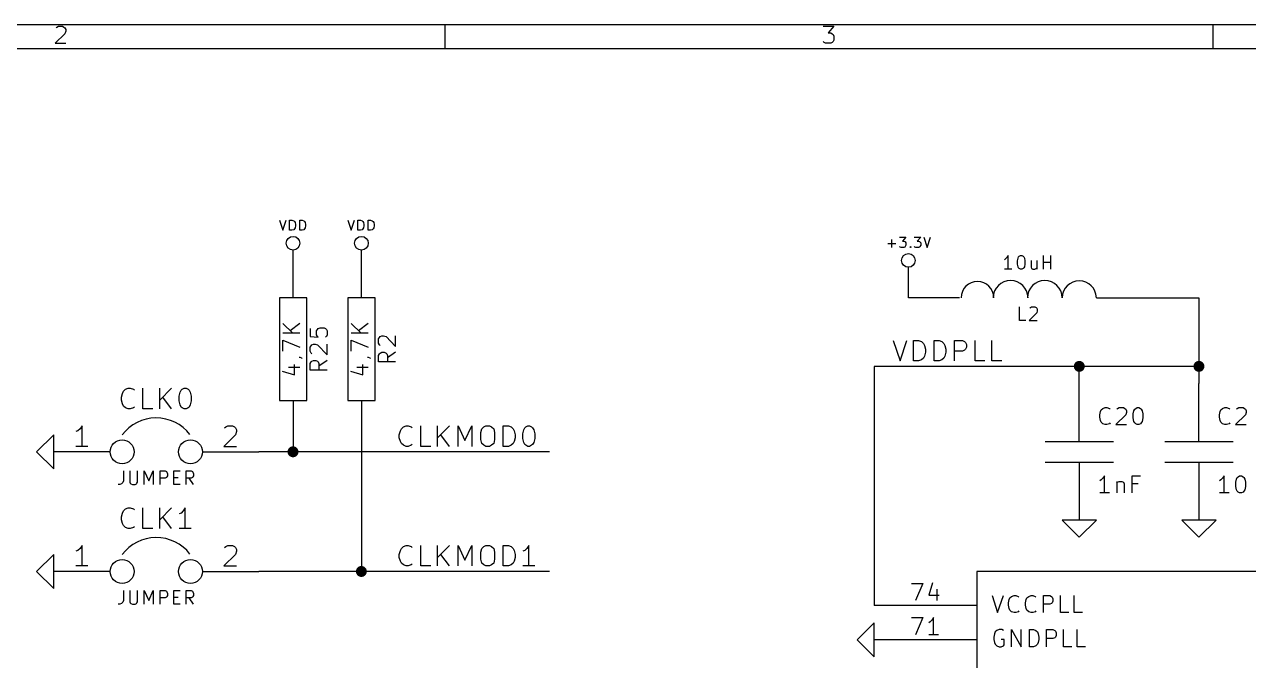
# Model space of a CAD drawing. Extents: x 4000 to 161350, y 4000 to 113000.
# Drawn here: x 36645 to 72450, y 94395 to 113000 of the extents above; entities that cross this region are included whole.
import ezdxf

# ---------------------------------------------------------------- set-up
doc = ezdxf.new("R2010")
doc.units = 0
for name, color, linetype in [('BLACK', 1, 'CONTINUOUS'), ('CYAN', 4, 'CONTINUOUS'), ('GREEN', 3, 'CONTINUOUS'), ('RED', 5, 'CONTINUOUS')]:
    doc.layers.add(name, color=color, linetype=linetype)

msp = doc.modelspace()

# ---------------------------------------------------------------- linework, layer by layer
at = {"layer": 'BLACK'}
for p, q in [((4000, 113000), (161350, 113000)), ((37570, 112900), (37590, 112920)), ((37590, 112920), (37640, 112950)), ((37640, 112950), (37760, 112950)), ((37760, 112950), (37800, 112920)), ((37800, 112920), (37830, 112900)), ((37830, 112900), (37850, 112850)), ((37850, 112800), (37830, 112730)), ((37850, 112850), (37850, 112800)), ((48940, 113000), (48940, 112300)), ((60010, 112950), (60320, 112950)), ((60320, 112950), (60150, 112760)), ((71410, 113000), (71410, 112300)), ((37830, 112730), (37540, 112450)), ((37540, 112450), (37850, 112450)), ((60040, 112470), (60010, 112500)), ((60080, 112450), (60040, 112470)), ((60230, 112450), (60080, 112450)), ((60150, 112760), (60230, 112760)), ((60230, 112760), (60270, 112730)), ((60270, 112470), (60230, 112450)), ((60270, 112730), (60300, 112710)), ((60300, 112500), (60270, 112470)), ((60300, 112710), (60320, 112660)), ((60320, 112540), (60300, 112500)), ((60320, 112660), (60320, 112540)), ((4700, 112300), (160650, 112300)), ((62060, 103760), (62260, 103160)), ((62260, 103160), (62460, 103760)), ((62650, 103160), (62650, 103760)), ((62650, 103760), (62800, 103760)), ((62800, 103760), (62880, 103730)), ((62880, 103730), (62940, 103670)), ((62940, 103670), (62970, 103610)), ((62970, 103610), (63000, 103500)), ((63000, 103500), (63000, 103410)), ((63250, 103160), (63250, 103760)), ((63250, 103760), (63400, 103760)), ((63400, 103760), (63480, 103730)), ((63480, 103730), (63540, 103670)), ((63540, 103670), (63570, 103610)), ((63570, 103610), (63600, 103500)), ((63600, 103500), (63600, 103410)), ((63850, 103160), (63850, 103760)), ((63850, 103760), (64080, 103760)), ((64080, 103760), (64140, 103730)), ((64140, 103730), (64170, 103700)), ((64170, 103500), (64140, 103470)), ((64170, 103700), (64200, 103640)), ((64200, 103560), (64170, 103500)), ((64200, 103640), (64200, 103560)), ((64450, 103160), (64450, 103760)), ((64940, 103160), (64940, 103760)), ((62800, 103160), (62650, 103160)), ((62880, 103190), (62800, 103160)), ((62940, 103240), (62880, 103190)), ((62970, 103300), (62940, 103240)), ((63000, 103410), (62970, 103300)), ((63400, 103160), (63250, 103160)), ((63480, 103190), (63400, 103160)), ((63540, 103240), (63480, 103190)), ((63570, 103300), (63540, 103240)), ((63600, 103410), (63570, 103300)), ((64080, 103440), (63850, 103440)), ((64140, 103470), (64080, 103440)), ((64740, 103160), (64450, 103160)), ((65230, 103160), (64940, 103160)), ((47610, 101000), (47640, 101110)), ((47610, 100910), (47610, 101000)), ((47640, 101110), (47670, 101170)), ((47670, 101170), (47730, 101230)), ((47730, 101230), (47810, 101260)), ((47810, 101260), (47870, 101260)), ((47870, 101260), (47960, 101230)), ((47960, 101230), (47990, 101200)), ((48240, 100660), (48240, 101260)), ((48730, 100660), (48730, 101260)), ((49080, 101260), (48730, 100910)), ((49080, 100660), (48820, 101000)), ((49330, 100660), (49330, 101260)), ((49330, 101260), (49530, 100830)), ((49530, 100830), (49730, 101260)), ((49730, 101260), (49730, 100660)), ((49990, 101060), (50020, 101170)), ((49990, 100860), (49990, 101060)), ((50020, 101170), (50080, 101230)), ((50080, 101230), (50140, 101260)), ((50140, 101260), (50250, 101260)), ((50250, 101260), (50310, 101230)), ((50310, 101230), (50370, 101170)), ((50370, 101170), (50390, 101060)), ((50390, 101060), (50390, 100860)), ((50650, 100660), (50650, 101260)), ((50650, 101260), (50800, 101260)), ((50800, 101260), (50880, 101230)), ((50880, 101230), (50940, 101170)), ((50940, 101170), (50970, 101110)), ((50970, 101110), (51000, 101000)), ((51000, 101000), (51000, 100910)), ((51220, 101030), (51250, 101140)), ((51220, 100890), (51220, 101030)), ((51250, 101140), (51280, 101200)), ((51280, 101200), (51310, 101230)), ((51310, 101230), (51370, 101260)), ((51370, 101260), (51420, 101260)), ((51420, 101260), (51480, 101230)), ((51480, 101230), (51510, 101200)), ((51510, 101200), (51540, 101140)), ((51540, 101140), (51570, 101030)), ((51570, 101030), (51570, 100890)), ((47640, 100800), (47610, 100910)), ((47670, 100740), (47640, 100800)), ((47730, 100690), (47670, 100740)), ((47810, 100660), (47730, 100690)), ((47870, 100660), (47810, 100660)), ((47960, 100690), (47870, 100660)), ((47990, 100710), (47960, 100690)), ((48530, 100660), (48240, 100660)), ((50020, 100740), (49990, 100860)), ((50080, 100690), (50020, 100740)), ((50140, 100660), (50080, 100690)), ((50250, 100660), (50140, 100660)), ((50310, 100690), (50250, 100660)), ((50370, 100740), (50310, 100690)), ((50390, 100860), (50370, 100740)), ((50800, 100660), (50650, 100660)), ((50880, 100690), (50800, 100660)), ((50940, 100740), (50880, 100690)), ((50970, 100800), (50940, 100740)), ((51000, 100910), (50970, 100800)), ((51250, 100770), (51220, 100890)), ((51280, 100710), (51250, 100770)), ((51310, 100690), (51280, 100710)), ((51370, 100660), (51310, 100690)), ((51420, 100660), (51370, 100660)), ((51480, 100690), (51420, 100660)), ((51510, 100710), (51480, 100690)), ((51540, 100770), (51510, 100710)), ((51570, 100890), (51540, 100770)), ((47730, 97730), (47810, 97760)), ((47810, 97760), (47870, 97760)), ((47870, 97760), (47960, 97730)), ((48240, 97160), (48240, 97760)), ((48730, 97160), (48730, 97760)), ((49080, 97760), (48730, 97410)), ((49330, 97160), (49330, 97760)), ((49330, 97760), (49530, 97330)), ((49530, 97330), (49730, 97760)), ((49730, 97760), (49730, 97160)), ((50080, 97730), (50140, 97760)), ((50140, 97760), (50250, 97760)), ((50250, 97760), (50310, 97730)), ((50650, 97160), (50650, 97760)), ((50650, 97760), (50800, 97760)), ((50800, 97760), (50880, 97730)), ((51400, 97760), (51340, 97670)), ((51400, 97160), (51400, 97760)), ((47610, 97500), (47640, 97610)), ((47610, 97410), (47610, 97500)), ((47640, 97300), (47610, 97410)), ((47640, 97610), (47670, 97670)), ((47670, 97670), (47730, 97730)), ((47960, 97730), (47990, 97700)), ((49080, 97160), (48820, 97500)), ((49990, 97560), (50020, 97670)), ((49990, 97360), (49990, 97560)), ((50020, 97670), (50080, 97730)), ((50310, 97730), (50370, 97670)), ((50370, 97670), (50390, 97560)), ((50390, 97560), (50390, 97360)), ((50880, 97730), (50940, 97670)), ((50940, 97670), (50970, 97610)), ((50970, 97610), (51000, 97500)), ((51000, 97410), (50970, 97300)), ((51000, 97500), (51000, 97410)), ((51280, 97610), (51220, 97590)), ((51340, 97670), (51280, 97610)), ((47670, 97240), (47640, 97300)), ((47730, 97190), (47670, 97240)), ((47810, 97160), (47730, 97190)), ((47870, 97160), (47810, 97160)), ((47960, 97190), (47870, 97160)), ((47990, 97210), (47960, 97190)), ((48530, 97160), (48240, 97160)), ((50020, 97240), (49990, 97360)), ((50080, 97190), (50020, 97240)), ((50140, 97160), (50080, 97190)), ((50250, 97160), (50140, 97160)), ((50310, 97190), (50250, 97160)), ((50370, 97240), (50310, 97190)), ((50390, 97360), (50370, 97240)), ((50800, 97160), (50650, 97160)), ((50880, 97190), (50800, 97160)), ((50940, 97240), (50880, 97190)), ((50970, 97300), (50940, 97240)), ((51570, 97160), (51220, 97160))]:
    msp.add_line(p, q, dxfattribs=at)
at = {"layer": 'CYAN'}
for p, q in [((44100, 107280), (44200, 106980)), ((44200, 106980), (44300, 107280)), ((44400, 106980), (44400, 107280)), ((44400, 107280), (44470, 107280)), ((44470, 107280), (44520, 107260)), ((44520, 107260), (44540, 107240)), ((44540, 107240), (44560, 107210)), ((44560, 107210), (44570, 107150)), ((44570, 107110), (44560, 107050)), ((44570, 107150), (44570, 107110)), ((44700, 106980), (44700, 107280)), ((44700, 107280), (44770, 107280)), ((44770, 107280), (44820, 107260)), ((44820, 107260), (44840, 107240)), ((44840, 107240), (44860, 107210)), ((44860, 107210), (44870, 107150)), ((44870, 107110), (44860, 107050)), ((44870, 107150), (44870, 107110)), ((46100, 107280), (46200, 106980)), ((46200, 106980), (46300, 107280)), ((46400, 106980), (46400, 107280)), ((46400, 107280), (46470, 107280)), ((46470, 107280), (46520, 107260)), ((46520, 107260), (46540, 107240)), ((46540, 107240), (46560, 107210)), ((46560, 107210), (46570, 107150)), ((46570, 107110), (46560, 107050)), ((46570, 107150), (46570, 107110)), ((46700, 106980), (46700, 107280)), ((46700, 107280), (46770, 107280)), ((46770, 107280), (46820, 107260)), ((46820, 107260), (46840, 107240)), ((46840, 107240), (46860, 107210)), ((46860, 107210), (46870, 107150)), ((46870, 107110), (46860, 107050)), ((46870, 107150), (46870, 107110)), ((44470, 106980), (44400, 106980)), ((44520, 106990), (44470, 106980)), ((44540, 107020), (44520, 106990)), ((44560, 107050), (44540, 107020)), ((44770, 106980), (44700, 106980)), ((44820, 106990), (44770, 106980)), ((44840, 107020), (44820, 106990)), ((44860, 107050), (44840, 107020)), ((46470, 106980), (46400, 106980)), ((46520, 106990), (46470, 106980)), ((46540, 107020), (46520, 106990)), ((46560, 107050), (46540, 107020)), ((46770, 106980), (46700, 106980)), ((46820, 106990), (46770, 106980)), ((46840, 107020), (46820, 106990)), ((46860, 107050), (46840, 107020)), ((62020, 106480), (62020, 106710)), ((62240, 106780), (62430, 106780)), ((62430, 106780), (62330, 106660)), ((62670, 106780), (62860, 106780)), ((62860, 106780), (62760, 106660)), ((62950, 106780), (63050, 106480)), ((63050, 106480), (63150, 106780)), ((61900, 106590), (62130, 106590)), ((62260, 106490), (62240, 106510)), ((62290, 106480), (62260, 106490)), ((62370, 106480), (62290, 106480)), ((62330, 106660), (62370, 106660)), ((62370, 106660), (62400, 106650)), ((62400, 106490), (62370, 106480)), ((62400, 106650), (62410, 106640)), ((62410, 106510), (62400, 106490)), ((62410, 106640), (62430, 106610)), ((62430, 106540), (62410, 106510)), ((62430, 106610), (62430, 106540)), ((62550, 106490), (62560, 106510)), ((62560, 106480), (62550, 106490)), ((62560, 106510), (62580, 106490)), ((62560, 106510), (62560, 106480)), ((62580, 106490), (62560, 106480)), ((62690, 106490), (62670, 106510)), ((62720, 106480), (62690, 106490)), ((62800, 106480), (62720, 106480)), ((62760, 106660), (62800, 106660)), ((62800, 106660), (62830, 106650)), ((62830, 106490), (62800, 106480)), ((62830, 106650), (62840, 106640)), ((62840, 106510), (62830, 106490)), ((62840, 106640), (62860, 106610)), ((62860, 106540), (62840, 106510)), ((62860, 106610), (62860, 106540)), ((65340, 106140), (65310, 106120)), ((65380, 106180), (65340, 106140)), ((65420, 106240), (65380, 106180)), ((65420, 105840), (65420, 106240)), ((65690, 106090), (65710, 106160)), ((65690, 105990), (65690, 106090)), ((65710, 105910), (65690, 105990)), ((65710, 106160), (65720, 106200)), ((65720, 106200), (65740, 106220)), ((65740, 106220), (65780, 106240)), ((65780, 106240), (65820, 106240)), ((65820, 106240), (65860, 106220)), ((65860, 106220), (65880, 106200)), ((65880, 106200), (65900, 106160)), ((65900, 106160), (65910, 106090)), ((65910, 105990), (65900, 105910)), ((65910, 106090), (65910, 105990)), ((66090, 106100), (66090, 105900)), ((66260, 106100), (66260, 105840)), ((66450, 105840), (66450, 106240)), ((66450, 106050), (66670, 106050)), ((66670, 105840), (66670, 106240)), ((65530, 105840), (65310, 105840)), ((65720, 105880), (65710, 105910)), ((65740, 105860), (65720, 105880)), ((65780, 105840), (65740, 105860)), ((65820, 105840), (65780, 105840)), ((65860, 105860), (65820, 105840)), ((65880, 105880), (65860, 105860)), ((65900, 105910), (65880, 105880)), ((66090, 105900), (66100, 105860)), ((66100, 105860), (66140, 105840)), ((66140, 105840), (66200, 105840)), ((66200, 105840), (66240, 105860)), ((66240, 105860), (66260, 105880)), ((65750, 104340), (65750, 104740)), ((66260, 104570), (66030, 104340)), ((66050, 104700), (66070, 104720)), ((66070, 104720), (66100, 104740)), ((66100, 104740), (66200, 104740)), ((66200, 104740), (66240, 104720)), ((66240, 104720), (66260, 104700)), ((66260, 104700), (66270, 104660)), ((66270, 104620), (66260, 104570)), ((66270, 104660), (66270, 104620)), ((44200, 104250), (44490, 103970)), ((44700, 104250), (44420, 104040)), ((46200, 104250), (46490, 103970)), ((46700, 104250), (46420, 104040)), ((65940, 104340), (65750, 104340)), ((66030, 104340), (66270, 104340)), ((44700, 103970), (44200, 103970)), ((45000, 104110), (45000, 103870)), ((45000, 103870), (45240, 103850)), ((45190, 104040), (45220, 104080)), ((45190, 103920), (45190, 104040)), ((45220, 103870), (45190, 103920)), ((45220, 104080), (45240, 104110)), ((45240, 103850), (45220, 103870)), ((45240, 104110), (45290, 104130)), ((45290, 104130), (45410, 104130)), ((45410, 104130), (45450, 104110)), ((45450, 104110), (45480, 104080)), ((45480, 103870), (45450, 103850)), ((45480, 104080), (45500, 104040)), ((45500, 103920), (45480, 103870)), ((45500, 104040), (45500, 103920)), ((46700, 103970), (46200, 103970)), ((47000, 103800), (47030, 103840)), ((47030, 103840), (47050, 103870)), ((47050, 103870), (47100, 103890)), ((47100, 103890), (47150, 103890)), ((47150, 103890), (47220, 103870)), ((47220, 103870), (47500, 103580)), ((47500, 103580), (47500, 103890)), ((44200, 103440), (44200, 103770)), ((44200, 103770), (44700, 103560)), ((45000, 103560), (45030, 103600)), ((45000, 103440), (45000, 103560)), ((45030, 103600), (45050, 103630)), ((45050, 103630), (45100, 103650)), ((45100, 103650), (45150, 103650)), ((45150, 103650), (45220, 103630)), ((45220, 103630), (45500, 103340)), ((45500, 103340), (45500, 103650)), ((46200, 103440), (46200, 103770)), ((46200, 103770), (46700, 103560)), ((47000, 103680), (47000, 103800)), ((47030, 103630), (47000, 103680)), ((47050, 103610), (47030, 103630)), ((44680, 103270), (44700, 103270)), ((44700, 103270), (44750, 103250)), ((44750, 103250), (44770, 103230)), ((45030, 103390), (45000, 103440)), ((45000, 103080), (45030, 103130)), ((45050, 103370), (45030, 103390)), ((45030, 103130), (45050, 103150)), ((45050, 103150), (45100, 103170)), ((45100, 103170), (45170, 103170)), ((45170, 103170), (45220, 103150)), ((45220, 103150), (45240, 103130)), ((45240, 103130), (45260, 103080)), ((45500, 103170), (45260, 103010)), ((46680, 103270), (46700, 103270)), ((46700, 103270), (46750, 103250)), ((46750, 103250), (46770, 103230)), ((47000, 103320), (47030, 103370)), ((47000, 103130), (47000, 103320)), ((47500, 103130), (47000, 103130)), ((47030, 103370), (47050, 103390)), ((47050, 103390), (47100, 103410)), ((47100, 103410), (47170, 103410)), ((47170, 103410), (47220, 103390)), ((47220, 103390), (47240, 103370)), ((47240, 103370), (47260, 103320)), ((47500, 103410), (47260, 103250)), ((47260, 103320), (47260, 103130)), ((44180, 102860), (44540, 102750)), ((44370, 102980), (44700, 102980)), ((44540, 102750), (44540, 103050)), ((45000, 102890), (45000, 103080)), ((45500, 102890), (45000, 102890)), ((45260, 103080), (45260, 102890)), ((46180, 102860), (46540, 102750)), ((46370, 102980), (46700, 102980)), ((46540, 102750), (46540, 103050)), ((39480, 102100), (39510, 102210)), ((39480, 102010), (39480, 102100)), ((39510, 102210), (39540, 102270)), ((39540, 102270), (39600, 102330)), ((39600, 102330), (39680, 102360)), ((39680, 102360), (39740, 102360)), ((39740, 102360), (39830, 102330)), ((39830, 102330), (39860, 102300)), ((40110, 101760), (40110, 102360)), ((40600, 101760), (40600, 102360)), ((40950, 102360), (40600, 102010)), ((40950, 101760), (40690, 102100)), ((41170, 102130), (41200, 102240)), ((41170, 101990), (41170, 102130)), ((41200, 102240), (41230, 102300)), ((41230, 102300), (41260, 102330)), ((41260, 102330), (41320, 102360)), ((41320, 102360), (41370, 102360)), ((41370, 102360), (41430, 102330)), ((41430, 102330), (41460, 102300)), ((41460, 102300), (41490, 102240)), ((41490, 102240), (41520, 102130)), ((41520, 102130), (41520, 101990)), ((39510, 101900), (39480, 102010)), ((39540, 101840), (39510, 101900)), ((39600, 101790), (39540, 101840)), ((39680, 101760), (39600, 101790)), ((39740, 101760), (39680, 101760)), ((39830, 101790), (39740, 101760)), ((39860, 101810), (39830, 101790)), ((40400, 101760), (40110, 101760)), ((41200, 101870), (41170, 101990)), ((41230, 101810), (41200, 101870)), ((41260, 101790), (41230, 101810)), ((41320, 101760), (41260, 101790)), ((41370, 101760), (41320, 101760)), ((41430, 101790), (41370, 101760)), ((41460, 101810), (41430, 101790)), ((41490, 101870), (41460, 101810)), ((41520, 101990), (41490, 101870)), ((68120, 101680), (68140, 101730)), ((68140, 101730), (68190, 101770)), ((68190, 101770), (68260, 101800)), ((68260, 101800), (68310, 101800)), ((68310, 101800), (68380, 101770)), ((68380, 101770), (68400, 101750)), ((68600, 101750), (68620, 101770)), ((68620, 101770), (68670, 101800)), ((68670, 101800), (68790, 101800)), ((68790, 101800), (68830, 101770)), ((68830, 101770), (68860, 101750)), ((68860, 101750), (68880, 101700)), ((68880, 101700), (68880, 101650)), ((69080, 101610), (69100, 101700)), ((69100, 101700), (69120, 101750)), ((69120, 101750), (69150, 101770)), ((69150, 101770), (69190, 101800)), ((69190, 101800), (69240, 101800)), ((69240, 101800), (69290, 101770)), ((69290, 101770), (69310, 101750)), ((69310, 101750), (69340, 101700)), ((69340, 101700), (69360, 101610)), ((71620, 101680), (71640, 101730)), ((71640, 101730), (71690, 101770)), ((71690, 101770), (71760, 101800)), ((71760, 101800), (71810, 101800)), ((71810, 101800), (71880, 101770)), ((71880, 101770), (71900, 101750)), ((72100, 101750), (72120, 101770)), ((72120, 101770), (72170, 101800)), ((72170, 101800), (72290, 101800)), ((72290, 101800), (72330, 101770)), ((72330, 101770), (72360, 101750)), ((72360, 101750), (72380, 101700)), ((72380, 101700), (72380, 101650)), ((68100, 101580), (68120, 101680)), ((68100, 101510), (68100, 101580)), ((68120, 101420), (68100, 101510)), ((68140, 101370), (68120, 101420)), ((68190, 101320), (68140, 101370)), ((68400, 101350), (68380, 101320)), ((68860, 101580), (68570, 101300)), ((68880, 101650), (68860, 101580)), ((69080, 101490), (69080, 101610)), ((69100, 101390), (69080, 101490)), ((69120, 101350), (69100, 101390)), ((69150, 101320), (69120, 101350)), ((69310, 101350), (69290, 101320)), ((69340, 101390), (69310, 101350)), ((69360, 101490), (69340, 101390)), ((69360, 101610), (69360, 101490)), ((71600, 101580), (71620, 101680)), ((71600, 101510), (71600, 101580)), ((71620, 101420), (71600, 101510)), ((71640, 101370), (71620, 101420)), ((71690, 101320), (71640, 101370)), ((71900, 101350), (71880, 101320)), ((72360, 101580), (72070, 101300)), ((72380, 101650), (72360, 101580)), ((68260, 101300), (68190, 101320)), ((68310, 101300), (68260, 101300)), ((68380, 101320), (68310, 101300)), ((68570, 101300), (68880, 101300)), ((69190, 101300), (69150, 101320)), ((69240, 101300), (69190, 101300)), ((69290, 101320), (69240, 101300)), ((71760, 101300), (71690, 101320)), ((71810, 101300), (71760, 101300)), ((71880, 101320), (71810, 101300)), ((72070, 101300), (72380, 101300)), ((39540, 99940), (39540, 99650)), ((39730, 99940), (39730, 99610)), ((39950, 99610), (39950, 99940)), ((40150, 99540), (40150, 99940)), ((40150, 99940), (40280, 99650)), ((40280, 99650), (40410, 99940)), ((40410, 99940), (40410, 99540)), ((40610, 99540), (40610, 99940)), ((40610, 99940), (40760, 99940)), ((40760, 99940), (40800, 99920)), ((40800, 99920), (40810, 99900)), ((40810, 99900), (40830, 99860)), ((41010, 99540), (41010, 99940)), ((41010, 99940), (41200, 99940)), ((41370, 99540), (41370, 99940)), ((41370, 99940), (41520, 99940)), ((41520, 99940), (41560, 99920)), ((41560, 99920), (41570, 99900)), ((41570, 99900), (41590, 99860)), ((39430, 99540), (39390, 99540)), ((39480, 99560), (39430, 99540)), ((39520, 99600), (39480, 99560)), ((39540, 99650), (39520, 99600)), ((39730, 99610), (39740, 99580)), ((39740, 99580), (39760, 99560)), ((39760, 99560), (39800, 99540)), ((39800, 99540), (39880, 99540)), ((39880, 99540), (39920, 99560)), ((39920, 99560), (39930, 99580)), ((39930, 99580), (39950, 99610)), ((40760, 99730), (40610, 99730)), ((40800, 99750), (40760, 99730)), ((40810, 99770), (40800, 99750)), ((40830, 99800), (40810, 99770)), ((40830, 99860), (40830, 99800)), ((41010, 99750), (41140, 99750)), ((41200, 99540), (41010, 99540)), ((41520, 99730), (41370, 99730)), ((41590, 99540), (41460, 99730)), ((41560, 99750), (41520, 99730)), ((41570, 99770), (41560, 99750)), ((41590, 99800), (41570, 99770)), ((41590, 99860), (41590, 99800)), ((68140, 99680), (68100, 99650)), ((68190, 99730), (68140, 99680)), ((68240, 99800), (68190, 99730)), ((68240, 99300), (68240, 99800)), ((68600, 99630), (68600, 99300)), ((68600, 99580), (68620, 99610)), ((68620, 99610), (68670, 99630)), ((68670, 99630), (68740, 99630)), ((68740, 99630), (68790, 99610)), ((68790, 99610), (68810, 99560)), ((68810, 99560), (68810, 99300)), ((69050, 99300), (69050, 99800)), ((69050, 99800), (69290, 99800)), ((69220, 99560), (69050, 99560)), ((71640, 99680), (71600, 99650)), ((71690, 99730), (71640, 99680)), ((71740, 99800), (71690, 99730)), ((71740, 99300), (71740, 99800)), ((72080, 99610), (72100, 99700)), ((72080, 99490), (72080, 99610)), ((72100, 99700), (72120, 99750)), ((72120, 99750), (72150, 99770)), ((72150, 99770), (72190, 99800)), ((72190, 99800), (72240, 99800)), ((72240, 99800), (72290, 99770)), ((72290, 99770), (72310, 99750)), ((72310, 99750), (72340, 99700)), ((72340, 99700), (72360, 99610)), ((72360, 99610), (72360, 99490)), ((68380, 99300), (68100, 99300)), ((71880, 99300), (71600, 99300)), ((72100, 99390), (72080, 99490)), ((72120, 99350), (72100, 99390)), ((72150, 99320), (72120, 99350)), ((72190, 99300), (72150, 99320)), ((72240, 99300), (72190, 99300)), ((72290, 99320), (72240, 99300)), ((72310, 99350), (72290, 99320)), ((72340, 99390), (72310, 99350)), ((72360, 99490), (72340, 99390)), ((39540, 98770), (39600, 98830)), ((39600, 98830), (39680, 98860)), ((39680, 98860), (39740, 98860)), ((39740, 98860), (39830, 98830)), ((39830, 98830), (39860, 98800)), ((40110, 98260), (40110, 98860)), ((40600, 98260), (40600, 98860)), ((40950, 98860), (40600, 98510)), ((41350, 98860), (41290, 98770)), ((41350, 98260), (41350, 98860)), ((39480, 98600), (39510, 98710)), ((39480, 98510), (39480, 98600)), ((39510, 98400), (39480, 98510)), ((39510, 98710), (39540, 98770)), ((40950, 98260), (40690, 98600)), ((41230, 98710), (41170, 98690)), ((41290, 98770), (41230, 98710)), ((39540, 98340), (39510, 98400)), ((39600, 98290), (39540, 98340)), ((39680, 98260), (39600, 98290)), ((39740, 98260), (39680, 98260)), ((39830, 98290), (39740, 98260)), ((39860, 98310), (39830, 98290)), ((40400, 98260), (40110, 98260)), ((41520, 98260), (41170, 98260)), ((39540, 96440), (39540, 96150)), ((39730, 96440), (39730, 96110)), ((39950, 96110), (39950, 96440)), ((40150, 96040), (40150, 96440)), ((40150, 96440), (40280, 96150)), ((40280, 96150), (40410, 96440)), ((40410, 96440), (40410, 96040)), ((40610, 96040), (40610, 96440)), ((40610, 96440), (40760, 96440)), ((40760, 96440), (40800, 96420)), ((40800, 96420), (40810, 96400)), ((40810, 96400), (40830, 96360)), ((40830, 96360), (40830, 96300)), ((41010, 96040), (41010, 96440)), ((41010, 96440), (41200, 96440)), ((41370, 96040), (41370, 96440)), ((41370, 96440), (41520, 96440)), ((41520, 96440), (41560, 96420)), ((41560, 96420), (41570, 96400)), ((41570, 96400), (41590, 96360)), ((41590, 96360), (41590, 96300)), ((39430, 96040), (39390, 96040)), ((39480, 96060), (39430, 96040)), ((39520, 96100), (39480, 96060)), ((39540, 96150), (39520, 96100)), ((39730, 96110), (39740, 96080)), ((39740, 96080), (39760, 96060)), ((39760, 96060), (39800, 96040)), ((39800, 96040), (39880, 96040)), ((39880, 96040), (39920, 96060)), ((39920, 96060), (39930, 96080)), ((39930, 96080), (39950, 96110)), ((40760, 96230), (40610, 96230)), ((40800, 96250), (40760, 96230)), ((40810, 96270), (40800, 96250)), ((40830, 96300), (40810, 96270)), ((41010, 96250), (41140, 96250)), ((41200, 96040), (41010, 96040)), ((41520, 96230), (41370, 96230)), ((41590, 96040), (41460, 96230)), ((41560, 96250), (41520, 96230)), ((41570, 96270), (41560, 96250)), ((41590, 96300), (41570, 96270)), ((64950, 96300), (65110, 95800)), ((65110, 95800), (65280, 96300)), ((65430, 96080), (65450, 96180)), ((65430, 96010), (65430, 96080)), ((65450, 95920), (65430, 96010)), ((65450, 96180), (65470, 96230)), ((65470, 96230), (65520, 96270)), ((65520, 96270), (65590, 96300)), ((65590, 96300), (65640, 96300)), ((65640, 96300), (65710, 96270)), ((65710, 96270), (65730, 96250)), ((65930, 96080), (65950, 96180)), ((65930, 96010), (65930, 96080)), ((65950, 95920), (65930, 96010)), ((65950, 96180), (65970, 96230)), ((65970, 96230), (66020, 96270)), ((66020, 96270), (66090, 96300)), ((66090, 96300), (66140, 96300)), ((66140, 96300), (66210, 96270)), ((66210, 96270), (66230, 96250)), ((66450, 95800), (66450, 96300)), ((66450, 96300), (66640, 96300)), ((66640, 96040), (66450, 96040)), ((66640, 96300), (66690, 96270)), ((66690, 96060), (66640, 96040)), ((66690, 96270), (66710, 96250)), ((66710, 96080), (66690, 96060)), ((66710, 96250), (66730, 96200)), ((66730, 96130), (66710, 96080)), ((66730, 96200), (66730, 96130)), ((66950, 95800), (66950, 96300)), ((67350, 95800), (67350, 96300)), ((65470, 95870), (65450, 95920)), ((65520, 95820), (65470, 95870)), ((65590, 95800), (65520, 95820)), ((65640, 95800), (65590, 95800)), ((65710, 95820), (65640, 95800)), ((65730, 95850), (65710, 95820)), ((65970, 95870), (65950, 95920)), ((66020, 95820), (65970, 95870)), ((66090, 95800), (66020, 95820)), ((66140, 95800), (66090, 95800)), ((66210, 95820), (66140, 95800)), ((66230, 95850), (66210, 95820)), ((67190, 95800), (66950, 95800)), ((67590, 95800), (67350, 95800)), ((65090, 95270), (65040, 95230)), ((65160, 95300), (65090, 95270)), ((65230, 95300), (65160, 95300)), ((65280, 95270), (65230, 95300)), ((65520, 94800), (65520, 95300)), ((65520, 95300), (65800, 94800)), ((65800, 94800), (65800, 95300)), ((66040, 94800), (66040, 95300)), ((66040, 95300), (66160, 95300)), ((66160, 95300), (66230, 95270)), ((66230, 95270), (66280, 95230)), ((66540, 94800), (66540, 95300)), ((66540, 95300), (66730, 95300)), ((66730, 95300), (66780, 95270)), ((66780, 95270), (66800, 95250)), ((66800, 95250), (66820, 95200)), ((67040, 94800), (67040, 95300)), ((67440, 94800), (67440, 95300)), ((65020, 95180), (65000, 95080)), ((65000, 95080), (65000, 95010)), ((65000, 95010), (65020, 94920)), ((65040, 95230), (65020, 95180)), ((65020, 94920), (65040, 94870)), ((65300, 95010), (65210, 95010)), ((65300, 94850), (65300, 95010)), ((66280, 95230), (66300, 95180)), ((66300, 94920), (66280, 94870)), ((66300, 95180), (66320, 95080)), ((66320, 95010), (66300, 94920)), ((66320, 95080), (66320, 95010)), ((66730, 95040), (66540, 95040)), ((66780, 95060), (66730, 95040)), ((66800, 95080), (66780, 95060)), ((66820, 95130), (66800, 95080)), ((66820, 95200), (66820, 95130)), ((65040, 94870), (65090, 94820)), ((65090, 94820), (65160, 94800)), ((65160, 94800), (65210, 94800)), ((65210, 94800), (65280, 94820)), ((65280, 94820), (65300, 94850)), ((66160, 94800), (66040, 94800)), ((66230, 94820), (66160, 94800)), ((66280, 94870), (66230, 94820)), ((67280, 94800), (67040, 94800)), ((67680, 94800), (67440, 94800))]:
    msp.add_line(p, q, dxfattribs=at)
at = {"layer": 'GREEN'}
for p, q in [((62500, 105000), (62500, 105500)), ((63000, 105000), (62500, 105000)), ((69000, 105000), (71000, 105000)), ((71000, 105000), (71000, 102500)), ((71000, 103000), (61500, 103000)), ((61500, 103000), (61500, 96000)), ((67500, 102500), (67500, 103000)), ((44500, 101000), (44500, 100500)), ((46500, 101000), (46500, 97000)), ((52000, 100500), (43500, 100500)), ((52000, 97000), (43500, 97000))]:
    msp.add_line(p, q, dxfattribs=at)
at = {"layer": 'GREEN', "const_width": 160}
for points in [[(67420, 103000, 1), (67580, 103000, 1)], [(70920, 103000, 1), (71080, 103000, 1)], [(44420, 100500, 1), (44580, 100500, 1)], [(46420, 97000, 1), (46580, 97000, 1)]]:
    msp.add_lwpolyline(points, format="xyb", close=True, dxfattribs=at)
at = {"layer": 'RED'}
for p, q in [((44500, 106000), (44500, 106400)), ((46500, 106000), (46500, 106400)), ((44500, 105000), (44500, 106000)), ((46500, 105000), (46500, 106000)), ((62500, 105500), (62500, 105900)), ((44100, 105000), (44100, 102000)), ((44900, 105000), (44100, 105000)), ((44900, 102000), (44900, 105000)), ((46100, 105000), (46100, 102000)), ((46900, 105000), (46100, 105000)), ((46900, 102000), (46900, 105000)), ((64000, 105000), (63000, 105000)), ((68000, 105000), (69000, 105000)), ((67500, 100800), (67500, 102500)), ((71000, 100800), (71000, 102500)), ((44100, 102000), (44900, 102000)), ((44500, 102000), (44500, 101000)), ((46100, 102000), (46900, 102000)), ((46500, 102000), (46500, 101000)), ((37500, 101000), (37000, 100500)), ((37500, 100000), (37500, 101000)), ((38210, 101110), (38150, 101090)), ((38270, 101170), (38210, 101110)), ((38330, 101260), (38270, 101170)), ((38330, 100660), (38330, 101260)), ((42820, 101000), (42480, 100660)), ((42500, 101200), (42530, 101230)), ((42530, 101230), (42590, 101260)), ((42590, 101260), (42730, 101260)), ((42730, 101260), (42790, 101230)), ((42790, 101230), (42820, 101200)), ((42820, 101200), (42850, 101140)), ((42850, 101090), (42820, 101000)), ((42850, 101140), (42850, 101090)), ((38500, 100660), (38150, 100660)), ((42480, 100660), (42850, 100660)), ((66500, 100800), (68500, 100800)), ((70000, 100800), (72000, 100800)), ((37000, 100500), (37500, 100000)), ((39150, 100500), (37500, 100500)), ((41850, 100500), (43500, 100500)), ((66500, 100200), (68500, 100200)), ((67500, 100200), (67500, 98500)), ((70000, 100200), (72000, 100200)), ((71000, 100200), (71000, 98500)), ((67000, 98500), (67500, 98000)), ((68000, 98500), (67000, 98500)), ((67500, 98000), (68000, 98500)), ((70500, 98500), (71000, 98000)), ((71500, 98500), (70500, 98500)), ((71000, 98000), (71500, 98500)), ((38330, 97760), (38270, 97670)), ((38330, 97160), (38330, 97760)), ((42530, 97730), (42590, 97760)), ((42590, 97760), (42730, 97760)), ((42730, 97760), (42790, 97730)), ((37500, 97500), (37000, 97000)), ((37500, 96500), (37500, 97500)), ((38210, 97610), (38150, 97590)), ((38270, 97670), (38210, 97610)), ((42820, 97500), (42480, 97160)), ((42500, 97700), (42530, 97730)), ((42790, 97730), (42820, 97700)), ((42820, 97700), (42850, 97640)), ((42850, 97590), (42820, 97500)), ((42850, 97640), (42850, 97590)), ((38500, 97160), (38150, 97160)), ((42480, 97160), (42850, 97160)), ((37000, 97000), (37500, 96500)), ((39150, 97000), (37500, 97000)), ((41850, 97000), (43500, 97000)), ((64500, 97000), (64500, 45000)), ((98500, 97000), (64500, 97000)), ((62590, 96650), (62920, 96650)), ((62920, 96650), (62710, 96150)), ((63210, 96670), (63100, 96310)), ((63330, 96480), (63330, 96150)), ((64500, 96000), (61500, 96000)), ((63100, 96310), (63400, 96310)), ((62590, 95650), (62920, 95650)), ((62920, 95650), (62710, 95150)), ((63240, 95650), (63190, 95580)), ((63240, 95150), (63240, 95650)), ((61500, 95500), (61000, 95000)), ((61500, 94500), (61500, 95500)), ((63140, 95530), (63100, 95500)), ((63190, 95580), (63140, 95530)), ((61000, 95000), (61500, 94500)), ((64500, 95000), (61500, 95000)), ((63380, 95150), (63100, 95150))]:
    msp.add_line(p, q, dxfattribs=at)
for centre, radius in [((44500, 106600), 200), ((46500, 106600), 200), ((62500, 106100), 200), ((39500, 100500), 350), ((41500, 100500), 350), ((39500, 97000), 350), ((41500, 97000), 350)]:
    msp.add_circle(centre, radius, dxfattribs=at)
for centre, radius, start, end in [((64520, 105000), 480, -359, -181), ((65490, 105000), 510, -359, -181), ((66490, 105000), 510, -359, -181), ((67500, 105000), 500, -359, -181), ((40500, 100240), 1250, -322, -217), ((40500, 96740), 1250, -322, -217)]:
    msp.add_arc(centre, radius, start, end, dxfattribs=at)

doc.saveas('drawing.dxf')
